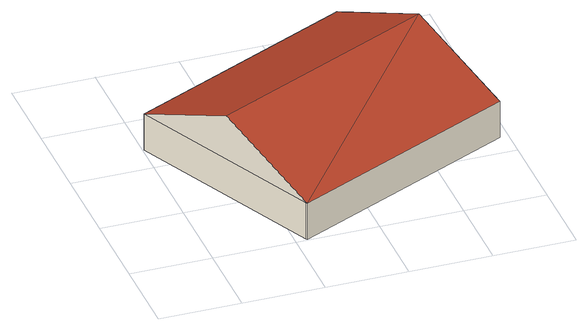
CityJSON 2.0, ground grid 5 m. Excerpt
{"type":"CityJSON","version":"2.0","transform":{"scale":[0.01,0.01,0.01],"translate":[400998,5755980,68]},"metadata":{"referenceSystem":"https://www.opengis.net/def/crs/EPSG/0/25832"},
"CityObjects":{
"building1":{"type":"Building","attributes":{"Gemeindeschluessel":"05515000","Geometrietyp2DReferenz":"3000","function":"31001_1000","roofType":"5000","measuredHeight":5.31},"address":[{"country":"Germany","locality":"Münster","thoroughfareNumber":"23","thoroughfareName":"Woestenkamp"}],"geometry":[{"type":"Solid","lod":"2","boundaries":[[[[0,1,2,3]],[[4,5,1,0]],[[6,7,5,4]],[[8,9,7,6]],[[3,2,9,8]],[[8,10,11,3]],[[4,0,11]],[[12,4,11,10]],[[12,6,4]],[[12,10,8,6]],[[11,0,3]],[[1,5,7,9,2]]]],"semantics":{"surfaces":[{"type":"WallSurface"},{"type":"RoofSurface"},{"type":"GroundSurface"}],"values":[[0,0,0,0,0,1,1,1,0,0,0,2]]}}]}
},
"vertices":[
[1946,653,303],[1946,653,61],[1388,1846,61],[1388,1846,303],[568,4,303],[568,4,61],[563,14,303],[563,14,61],[8,1196,303],[8,1196,61],[290,596,592],[1669,1245,592],[563,14,308]
]}
